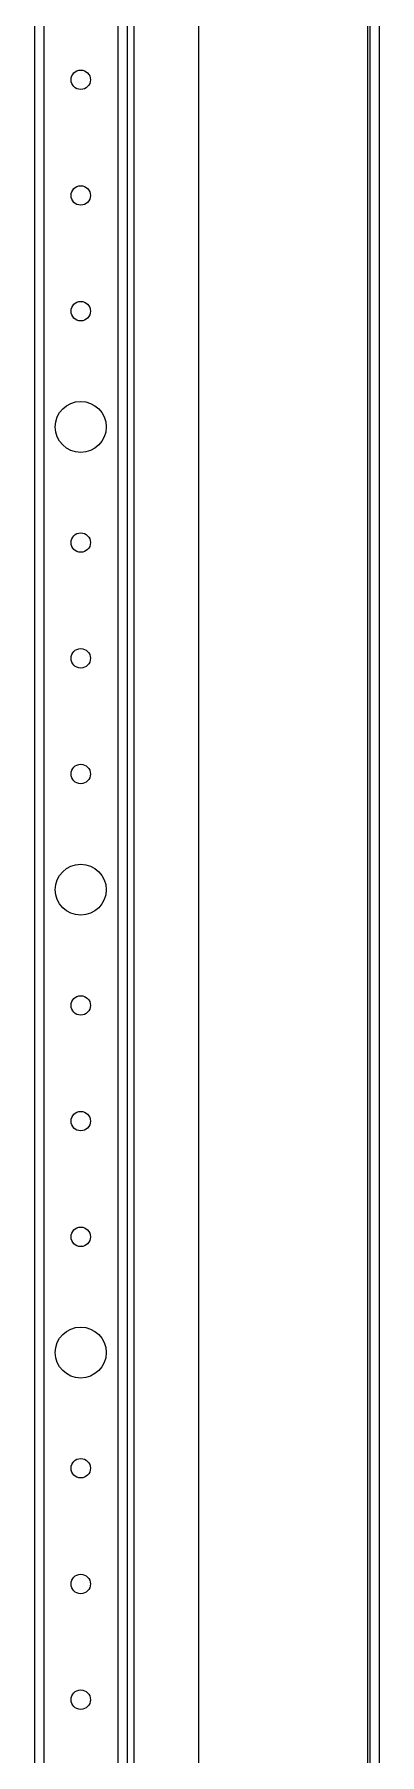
# Model space of a CAD drawing. Header units: millimetres. Extents: x -1385 to 3358, y -2404 to 1219.
# Drawn here: x 78.4 to 152.9, y -1161.7 to -790 of the extents above; entities that cross this region are included whole.
import ezdxf

# ---------------------------------------------------------------- set-up
doc = ezdxf.new("R2010")
doc.units = ezdxf.units.MM

msp = doc.modelspace()

# ---------------------------------------------------------------- linework, layer by layer
at = {"color": 7, "linetype": 'Continuous', "lineweight": 25}
for p, q in [((150.91, -1552.32), (150.91, 602.68)), ((152.91, -1552.32), (152.91, 602.68)), ((99.91, -1520.82), (99.91, 571.18)), ((78.41, 542.68), (78.41, -1492.32)), ((98.41, 542.68), (98.41, -1492.32)), ((113.91, -1402.82), (113.91, -771.82))]:
    msp.add_line(p, q, dxfattribs=at)
at = {"color": 8, "linetype": 'Continuous', "lineweight": 18}
for p, q in [((80.41, 542.68), (80.41, -1492.32)), ((96.41, 542.68), (96.41, -1492.32)), ((150.31, -773.52), (150.31, -1401.12))]:
    msp.add_line(p, q, dxfattribs=at)
at = {"color": 7, "linetype": 'Continuous', "lineweight": 25}
for centre, radius in [((88.41, -799.82), 2.1), ((88.41, -824.82), 2.1), ((88.41, -849.82), 2.1), ((88.41, -874.82), 5.5), ((88.41, -899.82), 2.1), ((88.41, -924.82), 2.1), ((88.41, -949.82), 2.1), ((88.41, -974.82), 5.5), ((88.41, -999.82), 2.1), ((88.41, -1024.82), 2.1), ((88.41, -1049.82), 2.1), ((88.41, -1074.82), 5.5), ((88.41, -1099.82), 2.1), ((88.41, -1124.82), 2.1), ((88.41, -1149.82), 2.1)]:
    msp.add_circle(centre, radius, dxfattribs=at)

doc.saveas('drawing.dxf')
